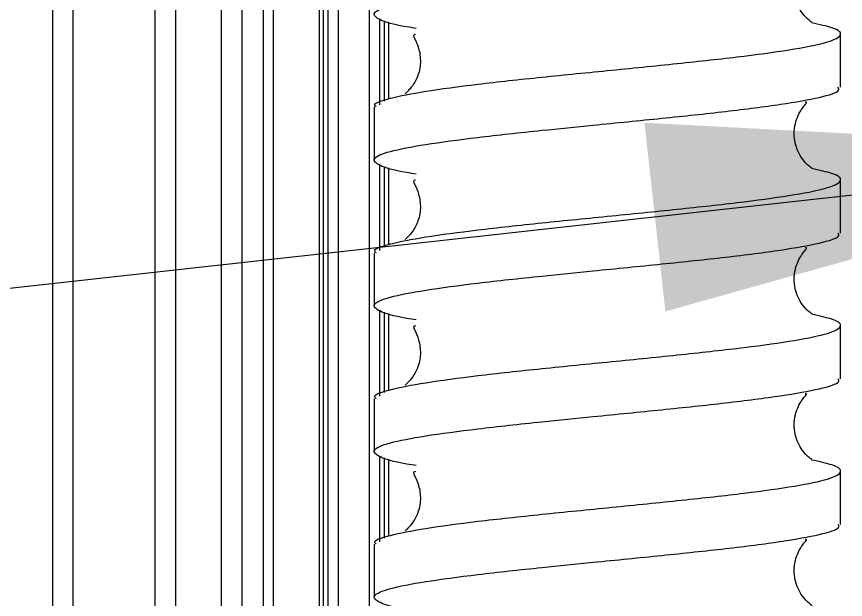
# Model space of a CAD drawing. Header units: millimetres. Extents: x 0 to 279, y 0 to 216.
# Drawn here: x 232.027 to 236.766, y 54.371 to 57.704 of the extents above; entities that cross this region are included whole.
import ezdxf

# ---------------------------------------------------------------- set-up
doc = ezdxf.new("R2010")
doc.units = ezdxf.units.MM
doc.layers.add('DIM', color=1, linetype='Continuous')
doc.dimstyles.new('SLDDIMSTYLE0', dxfattribs={"dimtxt": 0.18, "dimasz": 3.302, "dimexe": 0, "dimexo": 0.0625, "dimgap": 0, "dimtad": 0, "dimtih": 1, "dimtoh": 1, "dimdec": 0, "dimrnd": 1e-09, "dimzin": 0, "dimdsep": 46, "dimtxsty": 'Standard', "dimsah": 1, "dimcen": 0.09, "dimadec": 0, "dimazin": 0, "dimtfac": 3.302, "dimtdec": 0, "dimtofl": 0, "dimtmove": 0, "dimatfit": 3, "dimfxl": 0, "dimfrac": 2, "dimtolj": 1, "dimtzin": 0, "dimarcsym": 0})

msp = doc.modelspace()

# ---------------------------------------------------------------- linework, layer by layer
at = {"color": 8, "linetype": 'Continuous', "lineweight": 25}
for p, q in [((232.2313, 59.4923), (232.2313, 50.5831)), ((232.3492, 59.4923), (232.3492, 50.5831)), ((232.8182, 59.4923), (232.8182, 50.5831)), ((232.9361, 59.4923), (232.9361, 50.5831)), ((233.1961, 59.4923), (233.1961, 50.5831)), ((233.3139, 59.4923), (233.3139, 50.5831)), ((233.7573, 59.4923), (233.7573, 50.5831)), ((233.7802, 59.4923), (233.7802, 50.5831)), ((233.8074, 59.4923), (233.8074, 50.5831)), ((233.8663, 59.4923), (233.8663, 50.5831)), ((234.0425, 59.4923), (234.0425, 50.5831)), ((234.1014, 57.692), (234.1014, 57.1998)), ((234.1534, 57.673), (234.1534, 57.2321)), ((234.1014, 56.8586), (234.1014, 56.3664)), ((234.1534, 56.8396), (234.1534, 56.3987)), ((234.1014, 56.0253), (234.1014, 55.5331)), ((234.1534, 56.0063), (234.1534, 55.5654)), ((234.1014, 55.192), (234.1014, 54.6998)), ((234.1534, 55.173), (234.1534, 54.7321))]:
    msp.add_line(p, q, dxfattribs=at)
at = {"color": 7, "linetype": 'Continuous', "lineweight": 25}
for p, q in [((233.4368, 59.4923), (233.4368, 50.5831)), ((233.4932, 59.4923), (233.4932, 50.5831)), ((234.1286, 57.6796), (234.1286, 57.2208)), ((236.7377, 57.2995), (236.7377, 57.6035)), ((234.0711, 57.1869), (234.0711, 56.8827)), ((234.1286, 56.8463), (234.1286, 56.3875)), ((236.7377, 56.4661), (236.7377, 56.7702)), ((234.0711, 56.3535), (234.0711, 56.0494)), ((234.1286, 56.013), (234.1286, 55.5541)), ((236.7377, 55.6328), (236.7377, 55.9369)), ((234.0711, 55.5202), (234.0711, 55.216)), ((234.1286, 55.1796), (234.1286, 54.7208)), ((236.7377, 54.7995), (236.7377, 55.1035)), ((234.0711, 54.6869), (234.0711, 54.3827))]:
    msp.add_line(p, q, dxfattribs=at)
for points, knots in [([(234.3116, 57.6365), (234.2932, 57.6393), (234.1867, 57.6555), (234.092, 57.6857), (234.0525, 57.7252), (234.145, 57.7663), (234.3509, 57.806), (234.6534, 57.8465), (234.9927, 57.8833), (235.3548, 57.9196), (235.7204, 57.9558), (236.0934, 57.995), (236.4098, 58.0356), (236.6298, 58.0752), (236.7385, 58.1083), (236.7264, 58.1272), (236.7229, 58.1328)], [0, 0, 0, 0, 0.0169348, 0.0983328, 0.179239, 0.2607237, 0.3416725, 0.4229539, 0.5041552, 0.5640034, 0.643215, 0.7222229, 0.8036687, 0.8845659, 0.9660276, 1, 1, 1, 1]), ([(236.5723, 57.6704), (236.5728, 57.6703), (236.5762, 57.6695), (236.5716, 57.6718), (236.555, 57.6843), (236.5103, 57.7282), (236.4711, 57.814), (236.4712, 57.9065), (236.4954, 57.9743), (236.5173, 58.0107), (236.535, 58.0338), (236.5483, 58.0477), (236.5394, 58.0473), (236.5355, 58.0472)], [0, 0, 0, 0, 0.01338, 0.088294, 0.136801, 0.238172, 0.392473, 0.556176, 0.627521, 0.703643, 0.795476, 0.908723, 1, 1, 1, 1]), ([(234.082, 57.1869), (234.0787, 57.19), (234.0611, 57.2065), (234.1509, 57.2371), (234.3493, 57.2768), (234.6539, 57.3174), (235.0246, 57.3577), (235.431, 57.3975), (235.8343, 57.4385), (236.1991, 57.4781), (236.4902, 57.519), (236.6832, 57.5589), (236.7552, 57.5992), (236.7218, 57.6358), (236.6161, 57.6585), (236.5724, 57.6679)], [0, 0, 0, 0, 0.019552, 0.1036198, 0.1871348, 0.2709929, 0.3547684, 0.4383221, 0.5223694, 0.6058314, 0.6898551, 0.7734432, 0.8571631, 0.9410743, 1, 1, 1, 1]), ([(234.3084, 57.6016), (234.3053, 57.6012), (234.2893, 57.5989), (234.3018, 57.5816), (234.3156, 57.5501), (234.3286, 57.5151), (234.341, 57.4492), (234.3265, 57.3712), (234.2952, 57.312), (234.2693, 57.2825), (234.2532, 57.2677), (234.2467, 57.2627), (234.2481, 57.2625), (234.2491, 57.2624)], [0, 0, 0, 0, 0.057874, 0.305119, 0.377258, 0.402599, 0.524687, 0.656413, 0.76861, 0.842821, 0.867989, 0.905798, 1, 1, 1, 1]), ([(234.3116, 56.8032), (234.2932, 56.806), (234.1867, 56.8222), (234.092, 56.8523), (234.0525, 56.8919), (234.145, 56.9329), (234.3509, 56.9726), (234.6534, 57.0132), (234.9927, 57.05), (235.3548, 57.0862), (235.7204, 57.1225), (236.0934, 57.1617), (236.4098, 57.2023), (236.6298, 57.2418), (236.7385, 57.2749), (236.7264, 57.2939), (236.7229, 57.2995)], [0, 0, 0, 0, 0.016935, 0.098333, 0.179239, 0.260724, 0.341672, 0.422954, 0.504155, 0.564003, 0.643215, 0.722223, 0.803669, 0.884566, 0.966028, 1, 1, 1, 1]), ([(236.5723, 56.8371), (236.5728, 56.837), (236.5762, 56.8362), (236.5716, 56.8385), (236.555, 56.8509), (236.5103, 56.8949), (236.4711, 56.9807), (236.4712, 57.0731), (236.4954, 57.141), (236.5173, 57.1774), (236.535, 57.2005), (236.5483, 57.2144), (236.5394, 57.214), (236.5355, 57.2138)], [0, 0, 0, 0, 0.01338, 0.088294, 0.136801, 0.238172, 0.392473, 0.556176, 0.627521, 0.703643, 0.795476, 0.908723, 1, 1, 1, 1]), ([(234.082, 56.3535), (234.0787, 56.3566), (234.0611, 56.3731), (234.1509, 56.4038), (234.3493, 56.4435), (234.6539, 56.484), (235.0246, 56.5244), (235.431, 56.5642), (235.8343, 56.6052), (236.1991, 56.6447), (236.4902, 56.6857), (236.6832, 56.7256), (236.7552, 56.7658), (236.7218, 56.8025), (236.6161, 56.8252), (236.5724, 56.8345)], [0, 0, 0, 0, 0.019552, 0.10362, 0.187135, 0.270993, 0.354768, 0.438322, 0.522369, 0.605831, 0.689855, 0.773443, 0.857163, 0.941074, 1, 1, 1, 1]), ([(234.3084, 56.7683), (234.3053, 56.7679), (234.2893, 56.7655), (234.3018, 56.7483), (234.3156, 56.7168), (234.3286, 56.6818), (234.341, 56.6158), (234.3265, 56.5379), (234.2952, 56.4786), (234.2693, 56.4492), (234.2532, 56.4344), (234.2467, 56.4293), (234.2481, 56.4292), (234.2491, 56.429)], [0, 0, 0, 0, 0.057874, 0.305119, 0.377258, 0.402599, 0.524687, 0.656413, 0.76861, 0.842821, 0.867989, 0.905798, 1, 1, 1, 1]), ([(234.3116, 55.9698), (234.2932, 55.9726), (234.1867, 55.9888), (234.092, 56.019), (234.0525, 56.0585), (234.145, 56.0996), (234.3509, 56.1393), (234.6534, 56.1799), (234.9927, 56.2167), (235.3548, 56.2529), (235.7204, 56.2892), (236.0934, 56.3283), (236.4098, 56.369), (236.6298, 56.4085), (236.7385, 56.4416), (236.7264, 56.4606), (236.7229, 56.4661)], [0, 0, 0, 0, 0.016935, 0.098333, 0.179239, 0.260724, 0.341672, 0.422954, 0.504155, 0.564003, 0.643215, 0.722223, 0.803669, 0.884566, 0.966028, 1, 1, 1, 1]), ([(236.5723, 56.0038), (236.5728, 56.0036), (236.5762, 56.0029), (236.5716, 56.0051), (236.555, 56.0176), (236.5103, 56.0616), (236.4711, 56.1473), (236.4712, 56.2398), (236.4954, 56.3077), (236.5173, 56.3441), (236.535, 56.3672), (236.5483, 56.381), (236.5394, 56.3807), (236.5355, 56.3805)], [0, 0, 0, 0, 0.01338, 0.088294, 0.136801, 0.238172, 0.392473, 0.556176, 0.627521, 0.703643, 0.795476, 0.908723, 1, 1, 1, 1]), ([(234.082, 55.5202), (234.0787, 55.5233), (234.0611, 55.5398), (234.1509, 55.5704), (234.3493, 55.6101), (234.6539, 55.6507), (235.0246, 55.691), (235.431, 55.7309), (235.8343, 55.7718), (236.1991, 55.8114), (236.4902, 55.8523), (236.6832, 55.8922), (236.7552, 55.9325), (236.7218, 55.9691), (236.6161, 55.9918), (236.5724, 56.0012)], [0, 0, 0, 0, 0.019552, 0.10362, 0.187135, 0.270993, 0.354768, 0.438322, 0.522369, 0.605831, 0.689855, 0.773443, 0.857163, 0.941074, 1, 1, 1, 1]), ([(234.3084, 55.935), (234.3053, 55.9345), (234.2893, 55.9322), (234.3018, 55.915), (234.3156, 55.8834), (234.3286, 55.8485), (234.341, 55.7825), (234.3265, 55.7046), (234.2952, 55.6453), (234.2693, 55.6159), (234.2532, 55.601), (234.2467, 55.596), (234.2481, 55.5958), (234.2491, 55.5957)], [0, 0, 0, 0, 0.057874, 0.305119, 0.377258, 0.402599, 0.524687, 0.656413, 0.76861, 0.842821, 0.867989, 0.905798, 1, 1, 1, 1]), ([(234.3116, 55.1365), (234.2932, 55.1393), (234.1867, 55.1555), (234.092, 55.1857), (234.0525, 55.2252), (234.145, 55.2663), (234.3509, 55.306), (234.6534, 55.3465), (234.9927, 55.3833), (235.3548, 55.4196), (235.7204, 55.4558), (236.0934, 55.495), (236.4098, 55.5356), (236.6298, 55.5752), (236.7385, 55.6083), (236.7264, 55.6272), (236.7229, 55.6328)], [0, 0, 0, 0, 0.016935, 0.098333, 0.179239, 0.260724, 0.341672, 0.422954, 0.504155, 0.564003, 0.643215, 0.722223, 0.803669, 0.884566, 0.966028, 1, 1, 1, 1]), ([(236.5723, 55.1704), (236.5728, 55.1703), (236.5762, 55.1695), (236.5716, 55.1718), (236.555, 55.1843), (236.5103, 55.2282), (236.4711, 55.314), (236.4712, 55.4065), (236.4954, 55.4743), (236.5173, 55.5107), (236.535, 55.5338), (236.5483, 55.5477), (236.5394, 55.5473), (236.5355, 55.5472)], [0, 0, 0, 0, 0.01338, 0.088294, 0.136801, 0.238172, 0.392473, 0.556176, 0.627521, 0.703643, 0.795476, 0.908723, 1, 1, 1, 1]), ([(234.082, 54.6869), (234.0787, 54.69), (234.0611, 54.7065), (234.1509, 54.7371), (234.3493, 54.7768), (234.6539, 54.8174), (235.0246, 54.8577), (235.431, 54.8975), (235.8343, 54.9385), (236.1991, 54.9781), (236.4902, 55.019), (236.6832, 55.0589), (236.7552, 55.0992), (236.7218, 55.1358), (236.6161, 55.1585), (236.5724, 55.1679)], [0, 0, 0, 0, 0.019552, 0.10362, 0.187135, 0.270993, 0.354768, 0.438322, 0.522369, 0.605831, 0.689855, 0.773443, 0.857163, 0.941074, 1, 1, 1, 1]), ([(234.3084, 55.1016), (234.3053, 55.1012), (234.2893, 55.0989), (234.3018, 55.0816), (234.3156, 55.0501), (234.3286, 55.0151), (234.341, 54.9492), (234.3265, 54.8712), (234.2952, 54.812), (234.2693, 54.7825), (234.2532, 54.7677), (234.2467, 54.7627), (234.2481, 54.7625), (234.2491, 54.7624)], [0, 0, 0, 0, 0.057874, 0.305119, 0.377258, 0.402599, 0.524687, 0.656413, 0.76861, 0.842821, 0.867989, 0.905798, 1, 1, 1, 1]), ([(234.3116, 54.3032), (234.2932, 54.306), (234.1867, 54.3222), (234.092, 54.3523), (234.0525, 54.3919), (234.145, 54.4329), (234.3509, 54.4726), (234.6534, 54.5132), (234.9927, 54.55), (235.3548, 54.5862), (235.7204, 54.6225), (236.0934, 54.6617), (236.4098, 54.7023), (236.6298, 54.7418), (236.7385, 54.7749), (236.7264, 54.7939), (236.7229, 54.7995)], [0, 0, 0, 0, 0.016935, 0.098333, 0.179239, 0.260724, 0.341672, 0.422954, 0.504155, 0.564003, 0.643215, 0.722223, 0.803669, 0.884566, 0.966028, 1, 1, 1, 1]), ([(236.5723, 54.3371), (236.5728, 54.337), (236.5762, 54.3362), (236.5716, 54.3385), (236.555, 54.3509), (236.5103, 54.3949), (236.4711, 54.4807), (236.4712, 54.5731), (236.4954, 54.641), (236.5173, 54.6774), (236.535, 54.7005), (236.5483, 54.7144), (236.5394, 54.714), (236.5355, 54.7138)], [0, 0, 0, 0, 0.01338, 0.088294, 0.136801, 0.238172, 0.392473, 0.556176, 0.627521, 0.703643, 0.795476, 0.908723, 1, 1, 1, 1])]:
    msp.add_open_spline(points, degree=3, knots=knots, dxfattribs=at)

# ---------------------------------------------------------------- leaders
at = {"layer": 'DIM'}
msp.add_leader([(238.9586, 56.9207), (220.1471, 54.8377)], dimstyle='SLDDIMSTYLE0', dxfattribs=at)

doc.saveas('drawing.dxf')
